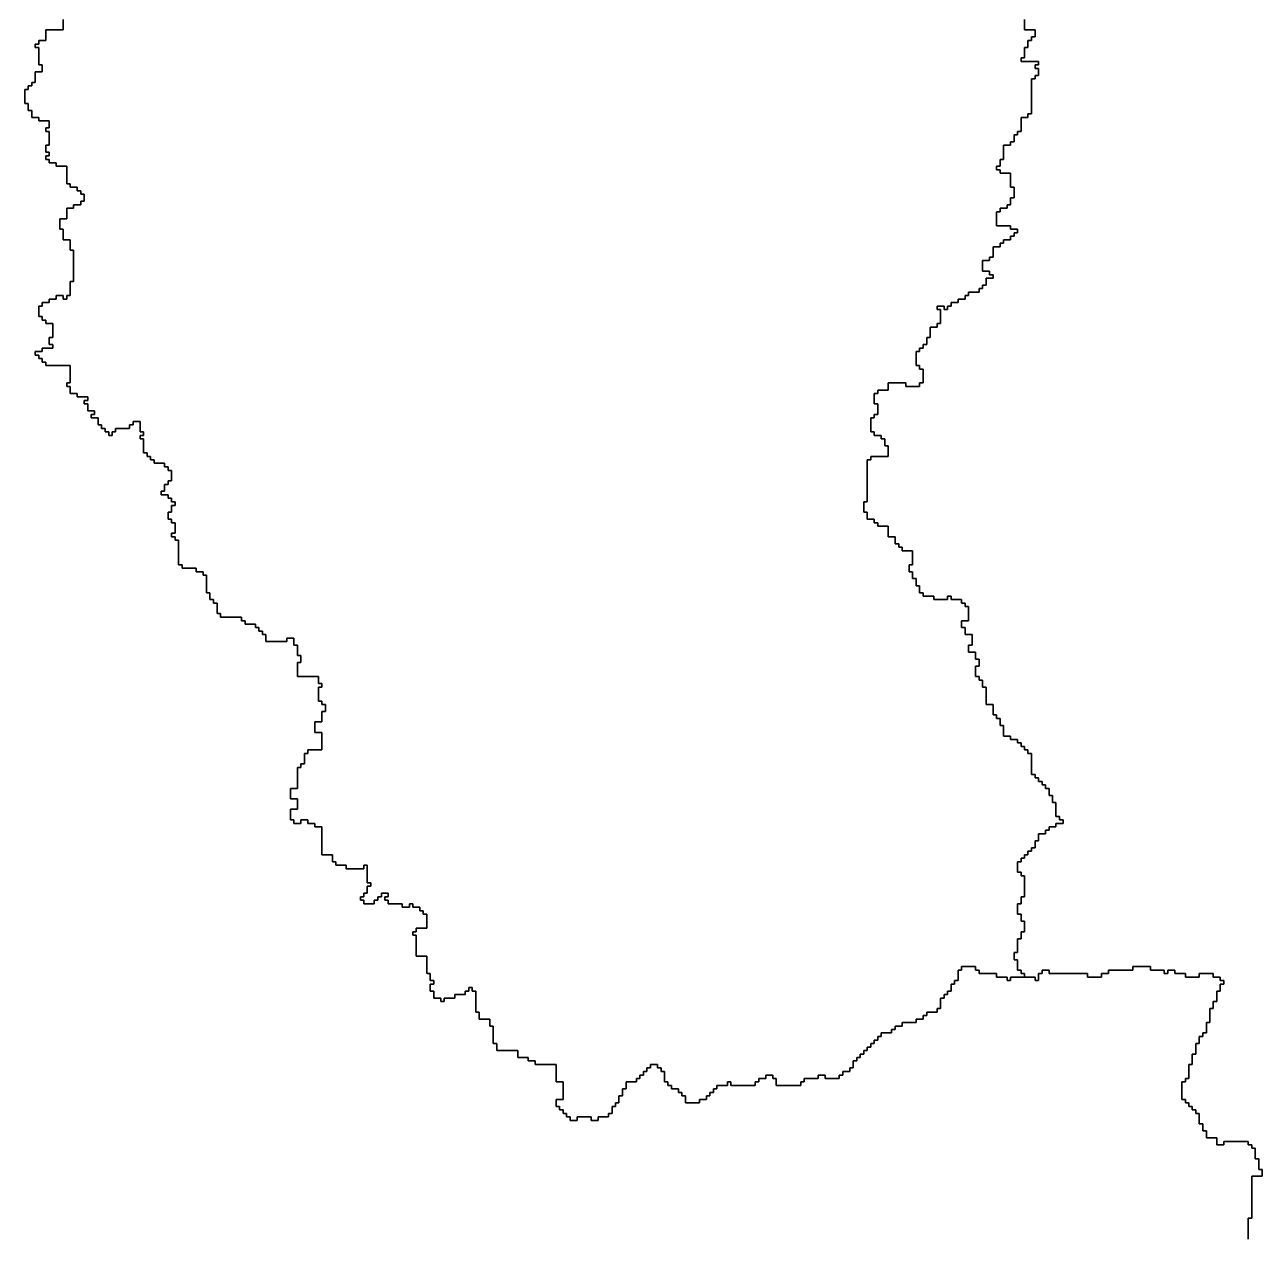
# Model space of a CAD drawing. Header units: inches. Extents: x -98695 to 376223, y 1122520 to 1501782.
# Drawn here: x 178988 to 189908, y 1176325 to 1187036 of the extents above; entities that cross this region are included whole.
import ezdxf

# ---------------------------------------------------------------- set-up
doc = ezdxf.new("R2010")
doc.units = ezdxf.units.IN
doc.header["$MEASUREMENT"] = 0
doc.layers.add('subs1', color=7, linetype='Continuous', true_color=0xc8dcf7)

msp = doc.modelspace()

# ---------------------------------------------------------------- linework, layer by layer
at = {"layer": 'subs1'}
for points in [[(187811, 1187082, 0), (187811, 1186990, 0), (187903, 1186990, 0), (187903, 1186928, 0), (187872, 1186928, 0), (187872, 1186897, 0), (187841, 1186897, 0), (187841, 1186835, 0), (187811, 1186835, 0), (187811, 1186743, 0), (187780, 1186743, 0), (187780, 1186712, 0), (187934, 1186712, 0), (187934, 1186681, 0), (187903, 1186681, 0), (187903, 1186650, 0), (187934, 1186650, 0), (187934, 1186589, 0), (187903, 1186589, 0), (187903, 1186558, 0), (187872, 1186558, 0), (187872, 1186249, 0), (187841, 1186249, 0), (187841, 1186218, 0), (187780, 1186218, 0), (187780, 1186095, 0), (187749, 1186095, 0), (187749, 1186064, 0), (187718, 1186064, 0), (187718, 1186002, 0), (187687, 1186002, 0), (187687, 1185972, 0), (187626, 1185972, 0), (187626, 1185848, 0), (187595, 1185848, 0), (187595, 1185787, 0), (187564, 1185787, 0), (187564, 1185756, 0), (187595, 1185756, 0), (187595, 1185725, 0), (187687, 1185725, 0), (187687, 1185601, 0), (187718, 1185601, 0), (187718, 1185509, 0), (187687, 1185509, 0), (187687, 1185447, 0), (187656, 1185447, 0), (187656, 1185416, 0), (187595, 1185416, 0), (187595, 1185386, 0), (187564, 1185386, 0), (187564, 1185262, 0), (187687, 1185262, 0), (187687, 1185231, 0), (187749, 1185231, 0), (187749, 1185200, 0), (187718, 1185200, 0), (187718, 1185170, 0), (187687, 1185170, 0), (187687, 1185139, 0), (187626, 1185139, 0), (187626, 1185108, 0), (187595, 1185108, 0), (187595, 1185077, 0), (187533, 1185077, 0), (187533, 1184985, 0), (187502, 1184985, 0), (187502, 1184954, 0), (187440, 1184954, 0), (187440, 1184861, 0), (187502, 1184861, 0), (187502, 1184830, 0), (187533, 1184830, 0), (187533, 1184799, 0), (187471, 1184799, 0), (187471, 1184738, 0), (187440, 1184738, 0), (187440, 1184707, 0), (187410, 1184707, 0), (187410, 1184676, 0), (187317, 1184676, 0), (187317, 1184645, 0), (187286, 1184645, 0), (187286, 1184614, 0), (187225, 1184614, 0), (187225, 1184583, 0), (187163, 1184583, 0), (187163, 1184553, 0), (187132, 1184553, 0), (187132, 1184522, 0), (187101, 1184522, 0), (187101, 1184553, 0), (187039, 1184553, 0), (187039, 1184522, 0), (187070, 1184522, 0), (187070, 1184398, 0), (187039, 1184398, 0), (187039, 1184368, 0), (186978, 1184368, 0), (186978, 1184275, 0), (186947, 1184275, 0), (186947, 1184213, 0), (186916, 1184213, 0), (186916, 1184182, 0), (186885, 1184182, 0), (186885, 1184152, 0), (186854, 1184152, 0), (186854, 1184028, 0), (186885, 1184028, 0), (186885, 1183997, 0), (186916, 1183997, 0), (186916, 1183874, 0), (186885, 1183874, 0), (186885, 1183843, 0), (186762, 1183843, 0), (186762, 1183874, 0), (186608, 1183874, 0), (186608, 1183812, 0), (186515, 1183812, 0), (186515, 1183781, 0), (186484, 1183781, 0), (186484, 1183689, 0), (186515, 1183689, 0), (186515, 1183596, 0), (186484, 1183596, 0), (186484, 1183566, 0), (186453, 1183566, 0), (186453, 1183442, 0), (186484, 1183442, 0), (186484, 1183411, 0), (186546, 1183411, 0), (186546, 1183380, 0), (186577, 1183380, 0), (186577, 1183319, 0), (186608, 1183319, 0), (186608, 1183226, 0), (186453, 1183226, 0), (186453, 1183195, 0), (186422, 1183195, 0), (186422, 1182825, 0), (186392, 1182825, 0), (186392, 1182733, 0), (186422, 1182733, 0), (186422, 1182671, 0), (186484, 1182671, 0), (186484, 1182640, 0), (186515, 1182640, 0), (186515, 1182609, 0), (186608, 1182609, 0), (186608, 1182517, 0), (186669, 1182517, 0), (186669, 1182455, 0), (186700, 1182455, 0), (186700, 1182424, 0), (186731, 1182424, 0), (186731, 1182393, 0), (186823, 1182393, 0), (186823, 1182270, 0), (186793, 1182270, 0), (186793, 1182208, 0), (186823, 1182208, 0), (186823, 1182147, 0), (186854, 1182147, 0), (186854, 1182085, 0), (186885, 1182085, 0), (186885, 1182023, 0), (186916, 1182023, 0), (186916, 1181992, 0), (187009, 1181992, 0), (187009, 1181962, 0), (187132, 1181962, 0), (187132, 1181992, 0), (187163, 1181992, 0), (187163, 1181962, 0), (187255, 1181962, 0), (187255, 1181931, 0), (187286, 1181931, 0), (187286, 1181900, 0), (187317, 1181900, 0), (187317, 1181776, 0), (187255, 1181776, 0), (187255, 1181715, 0), (187286, 1181715, 0), (187286, 1181653, 0), (187348, 1181653, 0), (187348, 1181561, 0), (187317, 1181561, 0), (187317, 1181499, 0), (187379, 1181499, 0), (187379, 1181437, 0), (187410, 1181437, 0), (187410, 1181375, 0), (187379, 1181375, 0), (187379, 1181283, 0), (187410, 1181283, 0), (187410, 1181252, 0), (187440, 1181252, 0), (187440, 1181190, 0), (187471, 1181190, 0), (187471, 1181036, 0), (187533, 1181036, 0), (187533, 1180944, 0), (187564, 1180944, 0), (187564, 1180913, 0), (187595, 1180913, 0), (187595, 1180851, 0), (187626, 1180851, 0), (187626, 1180758, 0), (187687, 1180758, 0), (187687, 1180728, 0), (187749, 1180728, 0), (187749, 1180697, 0), (187780, 1180697, 0), (187780, 1180666, 0), (187811, 1180666, 0), (187811, 1180635, 0), (187841, 1180635, 0), (187841, 1180604, 0), (187872, 1180604, 0), (187872, 1180419, 0), (187903, 1180419, 0), (187903, 1180388, 0), (187934, 1180388, 0), (187934, 1180357, 0), (187965, 1180357, 0), (187965, 1180327, 0), (187996, 1180327, 0), (187996, 1180296, 0), (188027, 1180296, 0), (188027, 1180234, 0), (188057, 1180234, 0), (188057, 1180172, 0), (188088, 1180172, 0), (188088, 1180049, 0), (188119, 1180049, 0), (188119, 1180018, 0), (188150, 1180018, 0), (188150, 1179987, 0), (188088, 1179987, 0), (188088, 1179956, 0), (188027, 1179956, 0), (188027, 1179926, 0), (187996, 1179926, 0), (187996, 1179895, 0), (187934, 1179895, 0), (187934, 1179833, 0), (187903, 1179833, 0), (187903, 1179771, 0), (187872, 1179771, 0), (187872, 1179741, 0), (187841, 1179741, 0), (187841, 1179710, 0), (187811, 1179710, 0), (187811, 1179679, 0), (187780, 1179679, 0), (187780, 1179648, 0), (187749, 1179648, 0), (187749, 1179555, 0), (187780, 1179555, 0), (187780, 1179525, 0), (187811, 1179525, 0), (187811, 1179340, 0), (187780, 1179340, 0), (187780, 1179278, 0), (187749, 1179278, 0), (187749, 1179185, 0), (187780, 1179185, 0), (187780, 1179124, 0), (187811, 1179124, 0), (187811, 1179031, 0), (187780, 1179031, 0), (187780, 1178969, 0), (187749, 1178969, 0), (187749, 1178846, 0), (187718, 1178846, 0), (187718, 1178784, 0), (187749, 1178784, 0), (187749, 1178692, 0), (187780, 1178692, 0), (187780, 1178661, 0), (187811, 1178661, 0), (187811, 1178630, 0), (187687, 1178630, 0), (187687, 1178599, 0), (187656, 1178599, 0), (187656, 1178630, 0), (187564, 1178630, 0), (187564, 1178661, 0), (187410, 1178661, 0), (187410, 1178692, 0), (187379, 1178692, 0), (187379, 1178723, 0), (187255, 1178723, 0), (187255, 1178692, 0), (187225, 1178692, 0), (187225, 1178599, 0), (187194, 1178599, 0), (187194, 1178568, 0), (187163, 1178568, 0), (187163, 1178507, 0), (187132, 1178507, 0), (187132, 1178476, 0), (187101, 1178476, 0), (187101, 1178445, 0), (187070, 1178445, 0), (187070, 1178352, 0), (187039, 1178352, 0), (187039, 1178322, 0), (186947, 1178322, 0), (186947, 1178291, 0), (186916, 1178291, 0), (186916, 1178260, 0), (186854, 1178260, 0), (186854, 1178229, 0), (186731, 1178229, 0), (186731, 1178198, 0), (186669, 1178198, 0), (186669, 1178167, 0), (186638, 1178167, 0), (186638, 1178137, 0), (186546, 1178137, 0), (186546, 1178106, 0), (186515, 1178106, 0), (186515, 1178075, 0), (186484, 1178075, 0), (186484, 1178044, 0), (186453, 1178044, 0), (186453, 1178013, 0), (186422, 1178013, 0), (186422, 1177982, 0), (186392, 1177982, 0), (186392, 1177951, 0), (186361, 1177951, 0), (186361, 1177921, 0), (186330, 1177921, 0), (186330, 1177890, 0), (186299, 1177890, 0), (186299, 1177828, 0), (186268, 1177828, 0), (186268, 1177797, 0), (186207, 1177797, 0), (186207, 1177766, 0), (186176, 1177766, 0), (186176, 1177735, 0), (186052, 1177735, 0), (186052, 1177766, 0), (185991, 1177766, 0), (185991, 1177735, 0), (185867, 1177735, 0), (185867, 1177705, 0), (185836, 1177705, 0), (185836, 1177674, 0), (185620, 1177674, 0), (185620, 1177735, 0), (185590, 1177735, 0), (185590, 1177766, 0), (185528, 1177766, 0), (185528, 1177735, 0), (185466, 1177735, 0), (185466, 1177705, 0), (185435, 1177705, 0), (185435, 1177674, 0), (185219, 1177674, 0), (185219, 1177705, 0), (185189, 1177705, 0), (185189, 1177674, 0), (185096, 1177674, 0), (185096, 1177643, 0), (185065, 1177643, 0), (185065, 1177612, 0), (185034, 1177612, 0), (185034, 1177581, 0), (185004, 1177581, 0), (185004, 1177550, 0), (184942, 1177550, 0), (184942, 1177520, 0), (184818, 1177520, 0), (184818, 1177581, 0), (184788, 1177581, 0), (184788, 1177612, 0), (184757, 1177612, 0), (184757, 1177643, 0), (184695, 1177643, 0), (184695, 1177674, 0), (184664, 1177674, 0), (184664, 1177705, 0), (184633, 1177705, 0), (184633, 1177797, 0), (184603, 1177797, 0), (184603, 1177828, 0), (184572, 1177828, 0), (184572, 1177859, 0), (184510, 1177859, 0), (184510, 1177828, 0), (184479, 1177828, 0), (184479, 1177797, 0), (184448, 1177797, 0), (184448, 1177766, 0), (184417, 1177766, 0), (184417, 1177735, 0), (184387, 1177735, 0), (184387, 1177705, 0), (184294, 1177705, 0), (184294, 1177643, 0), (184263, 1177643, 0), (184263, 1177581, 0), (184232, 1177581, 0), (184232, 1177520, 0), (184202, 1177520, 0), (184202, 1177489, 0), (184171, 1177489, 0), (184171, 1177427, 0), (184140, 1177427, 0), (184140, 1177396, 0), (184047, 1177396, 0), (184047, 1177365, 0), (183986, 1177365, 0), (183986, 1177396, 0), (183862, 1177396, 0), (183862, 1177365, 0), (183801, 1177365, 0), (183801, 1177396, 0), (183770, 1177396, 0), (183770, 1177427, 0), (183739, 1177427, 0), (183739, 1177458, 0), (183708, 1177458, 0), (183708, 1177489, 0), (183677, 1177489, 0), (183677, 1177550, 0), (183739, 1177550, 0), (183739, 1177705, 0), (183677, 1177705, 0), (183677, 1177859, 0), (183492, 1177859, 0), (183492, 1177890, 0), (183430, 1177890, 0), (183430, 1177921, 0), (183338, 1177921, 0), (183338, 1177982, 0), (183153, 1177982, 0), (183153, 1178044, 0), (183122, 1178044, 0), (183122, 1178198, 0), (183091, 1178198, 0), (183091, 1178260, 0), (182998, 1178260, 0), (182998, 1178322, 0), (182968, 1178322, 0), (182968, 1178507, 0), (182937, 1178507, 0), (182937, 1178538, 0), (182906, 1178538, 0), (182906, 1178507, 0), (182875, 1178507, 0), (182875, 1178476, 0), (182783, 1178476, 0), (182783, 1178445, 0), (182690, 1178445, 0), (182690, 1178414, 0), (182659, 1178414, 0), (182659, 1178445, 0), (182597, 1178445, 0), (182597, 1178507, 0), (182567, 1178507, 0), (182567, 1178568, 0), (182597, 1178568, 0), (182597, 1178599, 0), (182567, 1178599, 0), (182567, 1178661, 0), (182536, 1178661, 0), (182536, 1178815, 0), (182443, 1178815, 0), (182443, 1179000, 0), (182412, 1179000, 0), (182412, 1179031, 0), (182443, 1179031, 0), (182443, 1179062, 0), (182536, 1179062, 0), (182536, 1179185, 0), (182505, 1179185, 0), (182505, 1179216, 0), (182474, 1179216, 0), (182474, 1179247, 0), (182412, 1179247, 0), (182412, 1179278, 0), (182382, 1179278, 0), (182382, 1179247, 0), (182320, 1179247, 0), (182320, 1179278, 0), (182196, 1179278, 0), (182196, 1179309, 0), (182166, 1179309, 0), (182166, 1179340, 0), (182196, 1179340, 0), (182196, 1179370, 0), (182135, 1179370, 0), (182135, 1179340, 0), (182104, 1179340, 0), (182104, 1179309, 0), (182073, 1179309, 0), (182073, 1179278, 0), (181981, 1179278, 0), (181981, 1179309, 0), (181950, 1179309, 0), (181950, 1179340, 0), (181981, 1179340, 0), (181981, 1179370, 0), (182011, 1179370, 0), (182011, 1179432, 0), (182042, 1179432, 0), (182042, 1179463, 0), (182011, 1179463, 0), (182011, 1179617, 0), (181981, 1179617, 0), (181981, 1179586, 0), (181826, 1179586, 0), (181826, 1179617, 0), (181734, 1179617, 0), (181734, 1179648, 0), (181703, 1179648, 0), (181703, 1179710, 0), (181610, 1179710, 0), (181610, 1179956, 0), (181549, 1179956, 0), (181549, 1179987, 0), (181487, 1179987, 0), (181487, 1180018, 0), (181425, 1180018, 0), (181425, 1179987, 0), (181364, 1179987, 0), (181364, 1180018, 0), (181333, 1180018, 0), (181333, 1180111, 0), (181394, 1180111, 0), (181394, 1180203, 0), (181333, 1180203, 0), (181333, 1180296, 0), (181394, 1180296, 0), (181394, 1180481, 0), (181425, 1180481, 0), (181425, 1180512, 0), (181456, 1180512, 0), (181456, 1180604, 0), (181487, 1180604, 0), (181487, 1180635, 0), (181610, 1180635, 0), (181610, 1180789, 0), (181549, 1180789, 0), (181549, 1180882, 0), (181610, 1180882, 0), (181610, 1180974, 0), (181641, 1180974, 0), (181641, 1181036, 0), (181610, 1181036, 0), (181610, 1181067, 0), (181580, 1181067, 0), (181580, 1181190, 0), (181610, 1181190, 0), (181610, 1181221, 0), (181580, 1181221, 0), (181580, 1181283, 0), (181394, 1181283, 0), (181394, 1181406, 0), (181425, 1181406, 0), (181425, 1181468, 0), (181394, 1181468, 0), (181394, 1181561, 0), (181364, 1181561, 0), (181364, 1181622, 0), (181302, 1181622, 0), (181302, 1181591, 0), (181117, 1181591, 0), (181117, 1181653, 0), (181086, 1181653, 0), (181086, 1181684, 0), (181055, 1181684, 0), (181055, 1181715, 0), (181024, 1181715, 0), (181024, 1181746, 0), (180932, 1181746, 0), (180932, 1181776, 0), (180901, 1181776, 0), (180901, 1181807, 0), (180716, 1181807, 0), (180716, 1181838, 0), (180685, 1181838, 0), (180685, 1181931, 0), (180654, 1181931, 0), (180654, 1181962, 0), (180623, 1181962, 0), (180623, 1182023, 0), (180592, 1182023, 0), (180592, 1182177, 0), (180562, 1182177, 0), (180562, 1182208, 0), (180500, 1182208, 0), (180500, 1182239, 0), (180377, 1182239, 0), (180377, 1182270, 0), (180346, 1182270, 0), (180346, 1182486, 0), (180315, 1182486, 0), (180315, 1182517, 0), (180284, 1182517, 0), (180284, 1182548, 0), (180315, 1182548, 0), (180315, 1182640, 0), (180284, 1182640, 0), (180284, 1182671, 0), (180253, 1182671, 0), (180253, 1182733, 0), (180284, 1182733, 0), (180284, 1182794, 0), (180315, 1182794, 0), (180315, 1182825, 0), (180284, 1182825, 0), (180284, 1182856, 0), (180253, 1182856, 0), (180253, 1182887, 0), (180191, 1182887, 0), (180191, 1182918, 0), (180222, 1182918, 0), (180222, 1182979, 0), (180253, 1182979, 0), (180253, 1183010, 0), (180284, 1183010, 0), (180284, 1183103, 0), (180253, 1183103, 0), (180253, 1183134, 0), (180222, 1183134, 0), (180222, 1183165, 0), (180130, 1183165, 0), (180130, 1183195, 0), (180099, 1183195, 0), (180099, 1183226, 0), (180068, 1183226, 0), (180068, 1183257, 0), (180037, 1183257, 0), (180037, 1183380, 0), (180006, 1183380, 0), (180006, 1183411, 0), (180037, 1183411, 0), (180037, 1183442, 0), (180006, 1183442, 0), (180006, 1183535, 0), (179945, 1183535, 0), (179945, 1183504, 0), (179914, 1183504, 0), (179914, 1183473, 0), (179790, 1183473, 0), (179790, 1183442, 0), (179760, 1183442, 0), (179760, 1183411, 0), (179729, 1183411, 0), (179729, 1183442, 0), (179698, 1183442, 0), (179698, 1183473, 0), (179667, 1183473, 0), (179667, 1183504, 0), (179636, 1183504, 0), (179636, 1183566, 0), (179574, 1183566, 0), (179574, 1183596, 0), (179605, 1183596, 0), (179605, 1183627, 0), (179544, 1183627, 0), (179544, 1183689, 0), (179513, 1183689, 0), (179513, 1183720, 0), (179544, 1183720, 0), (179544, 1183751, 0), (179451, 1183751, 0), (179451, 1183781, 0), (179389, 1183781, 0), (179389, 1183843, 0), (179359, 1183843, 0), (179359, 1183874, 0), (179389, 1183874, 0), (179389, 1184028, 0), (179173, 1184028, 0), (179173, 1184059, 0), (179143, 1184059, 0), (179143, 1184090, 0), (179112, 1184090, 0), (179112, 1184121, 0), (179081, 1184121, 0), (179081, 1184152, 0), (179143, 1184152, 0), (179143, 1184182, 0), (179235, 1184182, 0), (179235, 1184213, 0), (179204, 1184213, 0), (179204, 1184275, 0), (179235, 1184275, 0), (179235, 1184398, 0), (179173, 1184398, 0), (179173, 1184429, 0), (179143, 1184429, 0), (179143, 1184460, 0), (179112, 1184460, 0), (179112, 1184553, 0), (179143, 1184553, 0), (179143, 1184583, 0), (179204, 1184583, 0), (179204, 1184614, 0), (179266, 1184614, 0), (179266, 1184645, 0), (179328, 1184645, 0), (179328, 1184614, 0), (179359, 1184614, 0), (179359, 1184645, 0), (179389, 1184645, 0), (179389, 1184769, 0), (179420, 1184769, 0), (179420, 1185046, 0), (179389, 1185046, 0), (179389, 1185139, 0), (179328, 1185139, 0), (179328, 1185231, 0), (179297, 1185231, 0), (179297, 1185324, 0), (179359, 1185324, 0), (179359, 1185416, 0), (179420, 1185416, 0), (179420, 1185447, 0), (179482, 1185447, 0), (179482, 1185478, 0), (179513, 1185478, 0), (179513, 1185540, 0), (179482, 1185540, 0), (179482, 1185571, 0), (179451, 1185571, 0), (179451, 1185601, 0), (179389, 1185601, 0), (179389, 1185632, 0), (179359, 1185632, 0), (179359, 1185787, 0), (179266, 1185787, 0), (179266, 1185817, 0), (179204, 1185817, 0), (179204, 1185848, 0), (179173, 1185848, 0), (179173, 1185879, 0), (179204, 1185879, 0), (179204, 1185910, 0), (179173, 1185910, 0), (179173, 1185972, 0), (179204, 1185972, 0), (179204, 1186095, 0), (179173, 1186095, 0), (179173, 1186126, 0), (179204, 1186126, 0), (179204, 1186188, 0), (179112, 1186188, 0), (179112, 1186218, 0), (179050, 1186218, 0), (179050, 1186280, 0), (179019, 1186280, 0), (179019, 1186342, 0), (178988, 1186342, 0), (178988, 1186465, 0), (179019, 1186465, 0), (179019, 1186496, 0), (179050, 1186496, 0), (179050, 1186527, 0), (179081, 1186527, 0), (179081, 1186619, 0), (179143, 1186619, 0), (179143, 1186681, 0), (179112, 1186681, 0), (179112, 1186835, 0), (179081, 1186835, 0), (179081, 1186866, 0), (179112, 1186866, 0), (179112, 1186897, 0), (179173, 1186897, 0), (179173, 1186990, 0), (179328, 1186990, 0), (179328, 1187082, 0)], [(179328, 1187082, 0), (179328, 1186990, 0), (179173, 1186990, 0), (179173, 1186897, 0), (179112, 1186897, 0), (179112, 1186866, 0), (179081, 1186866, 0), (179081, 1186835, 0), (179112, 1186835, 0), (179112, 1186681, 0), (179143, 1186681, 0), (179143, 1186619, 0), (179081, 1186619, 0), (179081, 1186527, 0), (179050, 1186527, 0), (179050, 1186496, 0), (179019, 1186496, 0), (179019, 1186465, 0), (178988, 1186465, 0), (178988, 1186342, 0), (179019, 1186342, 0), (179019, 1186280, 0), (179050, 1186280, 0), (179050, 1186218, 0), (179112, 1186218, 0), (179112, 1186188, 0), (179204, 1186188, 0), (179204, 1186126, 0), (179173, 1186126, 0), (179173, 1186095, 0), (179204, 1186095, 0), (179204, 1185972, 0), (179173, 1185972, 0), (179173, 1185910, 0), (179204, 1185910, 0), (179204, 1185879, 0), (179173, 1185879, 0), (179173, 1185848, 0), (179204, 1185848, 0), (179204, 1185817, 0), (179266, 1185817, 0), (179266, 1185787, 0), (179359, 1185787, 0), (179359, 1185632, 0), (179389, 1185632, 0), (179389, 1185601, 0), (179451, 1185601, 0), (179451, 1185571, 0), (179482, 1185571, 0), (179482, 1185540, 0), (179513, 1185540, 0), (179513, 1185478, 0), (179482, 1185478, 0), (179482, 1185447, 0), (179420, 1185447, 0), (179420, 1185416, 0), (179359, 1185416, 0), (179359, 1185324, 0), (179297, 1185324, 0), (179297, 1185231, 0), (179328, 1185231, 0), (179328, 1185139, 0), (179389, 1185139, 0), (179389, 1185046, 0), (179420, 1185046, 0), (179420, 1184769, 0), (179389, 1184769, 0), (179389, 1184645, 0), (179359, 1184645, 0), (179359, 1184614, 0), (179328, 1184614, 0), (179328, 1184645, 0), (179266, 1184645, 0), (179266, 1184614, 0), (179204, 1184614, 0), (179204, 1184583, 0), (179143, 1184583, 0), (179143, 1184553, 0), (179112, 1184553, 0), (179112, 1184460, 0), (179143, 1184460, 0), (179143, 1184429, 0), (179173, 1184429, 0), (179173, 1184398, 0), (179235, 1184398, 0), (179235, 1184275, 0), (179204, 1184275, 0), (179204, 1184213, 0), (179235, 1184213, 0), (179235, 1184182, 0), (179143, 1184182, 0), (179143, 1184152, 0), (179081, 1184152, 0), (179081, 1184121, 0), (179112, 1184121, 0), (179112, 1184090, 0), (179143, 1184090, 0), (179143, 1184059, 0), (179173, 1184059, 0), (179173, 1184028, 0), (179389, 1184028, 0), (179389, 1183874, 0), (179359, 1183874, 0), (179359, 1183843, 0), (179389, 1183843, 0), (179389, 1183781, 0), (179451, 1183781, 0), (179451, 1183751, 0), (179544, 1183751, 0), (179544, 1183720, 0), (179513, 1183720, 0), (179513, 1183689, 0), (179544, 1183689, 0), (179544, 1183627, 0), (179605, 1183627, 0), (179605, 1183596, 0), (179574, 1183596, 0), (179574, 1183566, 0), (179636, 1183566, 0), (179636, 1183504, 0), (179667, 1183504, 0), (179667, 1183473, 0), (179698, 1183473, 0), (179698, 1183442, 0), (179729, 1183442, 0), (179729, 1183411, 0), (179760, 1183411, 0), (179760, 1183442, 0), (179790, 1183442, 0), (179790, 1183473, 0), (179914, 1183473, 0), (179914, 1183504, 0), (179945, 1183504, 0), (179945, 1183535, 0), (180006, 1183535, 0), (180006, 1183442, 0), (180037, 1183442, 0), (180037, 1183411, 0), (180006, 1183411, 0), (180006, 1183380, 0), (180037, 1183380, 0), (180037, 1183257, 0), (180068, 1183257, 0), (180068, 1183226, 0), (180099, 1183226, 0), (180099, 1183195, 0), (180130, 1183195, 0), (180130, 1183165, 0), (180222, 1183165, 0), (180222, 1183134, 0), (180253, 1183134, 0), (180253, 1183103, 0), (180284, 1183103, 0), (180284, 1183010, 0), (180253, 1183010, 0), (180253, 1182979, 0), (180222, 1182979, 0), (180222, 1182918, 0), (180191, 1182918, 0), (180191, 1182887, 0), (180253, 1182887, 0), (180253, 1182856, 0), (180284, 1182856, 0), (180284, 1182825, 0), (180315, 1182825, 0), (180315, 1182794, 0), (180284, 1182794, 0), (180284, 1182733, 0), (180253, 1182733, 0), (180253, 1182671, 0), (180284, 1182671, 0), (180284, 1182640, 0), (180315, 1182640, 0), (180315, 1182548, 0), (180284, 1182548, 0), (180284, 1182517, 0), (180315, 1182517, 0), (180315, 1182486, 0), (180346, 1182486, 0), (180346, 1182270, 0), (180377, 1182270, 0), (180377, 1182239, 0), (180500, 1182239, 0), (180500, 1182208, 0), (180562, 1182208, 0), (180562, 1182177, 0), (180592, 1182177, 0), (180592, 1182023, 0), (180623, 1182023, 0), (180623, 1181962, 0), (180654, 1181962, 0), (180654, 1181931, 0), (180685, 1181931, 0), (180685, 1181838, 0), (180716, 1181838, 0), (180716, 1181807, 0), (180901, 1181807, 0), (180901, 1181776, 0), (180932, 1181776, 0), (180932, 1181746, 0), (181024, 1181746, 0), (181024, 1181715, 0), (181055, 1181715, 0), (181055, 1181684, 0), (181086, 1181684, 0), (181086, 1181653, 0), (181117, 1181653, 0), (181117, 1181591, 0), (181302, 1181591, 0), (181302, 1181622, 0), (181364, 1181622, 0), (181364, 1181561, 0), (181394, 1181561, 0), (181394, 1181468, 0), (181425, 1181468, 0), (181425, 1181406, 0), (181394, 1181406, 0), (181394, 1181283, 0), (181580, 1181283, 0), (181580, 1181221, 0), (181610, 1181221, 0), (181610, 1181190, 0), (181580, 1181190, 0), (181580, 1181067, 0), (181610, 1181067, 0), (181610, 1181036, 0), (181641, 1181036, 0), (181641, 1180974, 0), (181610, 1180974, 0), (181610, 1180882, 0), (181549, 1180882, 0), (181549, 1180789, 0), (181610, 1180789, 0), (181610, 1180635, 0), (181487, 1180635, 0), (181487, 1180604, 0), (181456, 1180604, 0), (181456, 1180512, 0), (181425, 1180512, 0), (181425, 1180481, 0), (181394, 1180481, 0), (181394, 1180296, 0), (181333, 1180296, 0), (181333, 1180203, 0), (181394, 1180203, 0), (181394, 1180111, 0), (181333, 1180111, 0), (181333, 1180018, 0), (181364, 1180018, 0), (181364, 1179987, 0), (181425, 1179987, 0), (181425, 1180018, 0), (181487, 1180018, 0), (181487, 1179987, 0), (181549, 1179987, 0), (181549, 1179956, 0), (181610, 1179956, 0), (181610, 1179710, 0), (181703, 1179710, 0), (181703, 1179648, 0), (181734, 1179648, 0), (181734, 1179617, 0), (181826, 1179617, 0), (181826, 1179586, 0), (181981, 1179586, 0), (181981, 1179617, 0), (182011, 1179617, 0), (182011, 1179463, 0), (182042, 1179463, 0), (182042, 1179432, 0), (182011, 1179432, 0), (182011, 1179370, 0), (181981, 1179370, 0), (181981, 1179340, 0), (181950, 1179340, 0), (181950, 1179309, 0), (181981, 1179309, 0), (181981, 1179278, 0), (182073, 1179278, 0), (182073, 1179309, 0), (182104, 1179309, 0), (182104, 1179340, 0), (182135, 1179340, 0), (182135, 1179370, 0), (182196, 1179370, 0), (182196, 1179340, 0), (182166, 1179340, 0), (182166, 1179309, 0), (182196, 1179309, 0), (182196, 1179278, 0), (182320, 1179278, 0), (182320, 1179247, 0), (182382, 1179247, 0), (182382, 1179278, 0), (182412, 1179278, 0), (182412, 1179247, 0), (182474, 1179247, 0), (182474, 1179216, 0), (182505, 1179216, 0), (182505, 1179185, 0), (182536, 1179185, 0), (182536, 1179062, 0), (182443, 1179062, 0), (182443, 1179031, 0), (182412, 1179031, 0), (182412, 1179000, 0), (182443, 1179000, 0), (182443, 1178815, 0), (182536, 1178815, 0), (182536, 1178661, 0), (182567, 1178661, 0), (182567, 1178599, 0), (182597, 1178599, 0), (182597, 1178568, 0), (182567, 1178568, 0), (182567, 1178507, 0), (182597, 1178507, 0), (182597, 1178445, 0), (182659, 1178445, 0), (182659, 1178414, 0), (182690, 1178414, 0), (182690, 1178445, 0), (182783, 1178445, 0), (182783, 1178476, 0), (182875, 1178476, 0), (182875, 1178507, 0), (182906, 1178507, 0), (182906, 1178538, 0), (182937, 1178538, 0), (182937, 1178507, 0), (182968, 1178507, 0), (182968, 1178322, 0), (182998, 1178322, 0), (182998, 1178260, 0), (183091, 1178260, 0), (183091, 1178198, 0), (183122, 1178198, 0), (183122, 1178044, 0), (183153, 1178044, 0), (183153, 1177982, 0), (183338, 1177982, 0), (183338, 1177921, 0), (183430, 1177921, 0), (183430, 1177890, 0), (183492, 1177890, 0), (183492, 1177859, 0), (183677, 1177859, 0), (183677, 1177705, 0), (183739, 1177705, 0), (183739, 1177550, 0), (183677, 1177550, 0), (183677, 1177489, 0), (183708, 1177489, 0), (183708, 1177458, 0), (183739, 1177458, 0), (183739, 1177427, 0), (183770, 1177427, 0), (183770, 1177396, 0), (183801, 1177396, 0), (183801, 1177365, 0), (183862, 1177365, 0), (183862, 1177396, 0), (183986, 1177396, 0), (183986, 1177365, 0), (184047, 1177365, 0), (184047, 1177396, 0), (184140, 1177396, 0), (184140, 1177427, 0), (184171, 1177427, 0), (184171, 1177489, 0), (184202, 1177489, 0), (184202, 1177520, 0), (184232, 1177520, 0), (184232, 1177581, 0), (184263, 1177581, 0), (184263, 1177643, 0), (184294, 1177643, 0), (184294, 1177705, 0), (184387, 1177705, 0), (184387, 1177735, 0), (184417, 1177735, 0), (184417, 1177766, 0), (184448, 1177766, 0), (184448, 1177797, 0), (184479, 1177797, 0), (184479, 1177828, 0), (184510, 1177828, 0), (184510, 1177859, 0), (184572, 1177859, 0), (184572, 1177828, 0), (184603, 1177828, 0), (184603, 1177797, 0), (184633, 1177797, 0), (184633, 1177705, 0), (184664, 1177705, 0), (184664, 1177674, 0), (184695, 1177674, 0), (184695, 1177643, 0), (184757, 1177643, 0), (184757, 1177612, 0), (184788, 1177612, 0), (184788, 1177581, 0), (184818, 1177581, 0), (184818, 1177520, 0), (184942, 1177520, 0), (184942, 1177550, 0), (185004, 1177550, 0), (185004, 1177581, 0), (185034, 1177581, 0), (185034, 1177612, 0), (185065, 1177612, 0), (185065, 1177643, 0), (185096, 1177643, 0), (185096, 1177674, 0), (185189, 1177674, 0), (185189, 1177705, 0), (185219, 1177705, 0), (185219, 1177674, 0), (185435, 1177674, 0), (185435, 1177705, 0), (185466, 1177705, 0), (185466, 1177735, 0), (185528, 1177735, 0), (185528, 1177766, 0), (185590, 1177766, 0), (185590, 1177735, 0), (185620, 1177735, 0), (185620, 1177674, 0), (185836, 1177674, 0), (185836, 1177705, 0), (185867, 1177705, 0), (185867, 1177735, 0), (185991, 1177735, 0), (185991, 1177766, 0), (186052, 1177766, 0), (186052, 1177735, 0), (186176, 1177735, 0), (186176, 1177766, 0), (186207, 1177766, 0), (186207, 1177797, 0), (186268, 1177797, 0), (186268, 1177828, 0), (186299, 1177828, 0), (186299, 1177890, 0), (186330, 1177890, 0), (186330, 1177921, 0), (186361, 1177921, 0), (186361, 1177951, 0), (186392, 1177951, 0), (186392, 1177982, 0), (186422, 1177982, 0), (186422, 1178013, 0), (186453, 1178013, 0), (186453, 1178044, 0), (186484, 1178044, 0), (186484, 1178075, 0), (186515, 1178075, 0), (186515, 1178106, 0), (186546, 1178106, 0), (186546, 1178137, 0), (186638, 1178137, 0), (186638, 1178167, 0), (186669, 1178167, 0), (186669, 1178198, 0), (186731, 1178198, 0), (186731, 1178229, 0), (186854, 1178229, 0), (186854, 1178260, 0), (186916, 1178260, 0), (186916, 1178291, 0), (186947, 1178291, 0), (186947, 1178322, 0), (187039, 1178322, 0), (187039, 1178352, 0), (187070, 1178352, 0), (187070, 1178445, 0), (187101, 1178445, 0), (187101, 1178476, 0), (187132, 1178476, 0), (187132, 1178507, 0), (187163, 1178507, 0), (187163, 1178568, 0), (187194, 1178568, 0), (187194, 1178599, 0), (187225, 1178599, 0), (187225, 1178692, 0), (187255, 1178692, 0), (187255, 1178723, 0), (187379, 1178723, 0), (187379, 1178692, 0), (187410, 1178692, 0), (187410, 1178661, 0), (187564, 1178661, 0), (187564, 1178630, 0), (187656, 1178630, 0), (187656, 1178599, 0), (187687, 1178599, 0), (187687, 1178630, 0), (187811, 1178630, 0), (187903, 1178630, 0), (187903, 1178599, 0), (187934, 1178599, 0), (187934, 1178661, 0), (187965, 1178661, 0), (187965, 1178692, 0), (188027, 1178692, 0), (188027, 1178661, 0), (188366, 1178661, 0), (188366, 1178630, 0), (188489, 1178630, 0), (188489, 1178661, 0), (188551, 1178661, 0), (188551, 1178692, 0), (188767, 1178692, 0), (188767, 1178723, 0), (188921, 1178723, 0), (188921, 1178692, 0), (189044, 1178692, 0), (189044, 1178661, 0), (189075, 1178661, 0), (189075, 1178692, 0), (189137, 1178692, 0), (189137, 1178661, 0), (189230, 1178661, 0), (189230, 1178630, 0), (189353, 1178630, 0), (189353, 1178661, 0), (189476, 1178661, 0), (189476, 1178630, 0), (189538, 1178630, 0), (189538, 1178599, 0), (189569, 1178599, 0), (189569, 1178568, 0), (189538, 1178568, 0), (189538, 1178507, 0), (189507, 1178507, 0), (189507, 1178414, 0), (189476, 1178414, 0), (189476, 1178352, 0), (189445, 1178352, 0), (189445, 1178229, 0), (189415, 1178229, 0), (189415, 1178137, 0), (189384, 1178137, 0), (189384, 1178106, 0), (189353, 1178106, 0), (189353, 1178044, 0), (189322, 1178044, 0), (189322, 1177951, 0), (189291, 1177951, 0), (189291, 1177859, 0), (189260, 1177859, 0), (189260, 1177735, 0), (189230, 1177735, 0), (189230, 1177705, 0), (189199, 1177705, 0), (189199, 1177550, 0), (189230, 1177550, 0), (189230, 1177520, 0), (189260, 1177520, 0), (189260, 1177489, 0), (189291, 1177489, 0), (189291, 1177458, 0), (189322, 1177458, 0), (189322, 1177427, 0), (189353, 1177427, 0), (189353, 1177334, 0), (189384, 1177334, 0), (189384, 1177273, 0), (189415, 1177273, 0), (189415, 1177211, 0), (189507, 1177211, 0), (189507, 1177149, 0), (189569, 1177149, 0), (189569, 1177180, 0), (189785, 1177180, 0), (189785, 1177149, 0), (189816, 1177149, 0), (189816, 1177119, 0), (189846, 1177119, 0), (189846, 1177026, 0), (189877, 1177026, 0), (189877, 1176933, 0), (189908, 1176933, 0), (189908, 1176872, 0), (189816, 1176872, 0), (189816, 1176502, 0), (189785, 1176502, 0), (189785, 1176317, 0)], [(189785, 1176317, 0), (189785, 1176502, 0), (189816, 1176502, 0), (189816, 1176872, 0), (189908, 1176872, 0), (189908, 1176933, 0), (189877, 1176933, 0), (189877, 1177026, 0), (189846, 1177026, 0), (189846, 1177119, 0), (189816, 1177119, 0), (189816, 1177149, 0), (189785, 1177149, 0), (189785, 1177180, 0), (189569, 1177180, 0), (189569, 1177149, 0), (189507, 1177149, 0), (189507, 1177211, 0), (189415, 1177211, 0), (189415, 1177273, 0), (189384, 1177273, 0), (189384, 1177334, 0), (189353, 1177334, 0), (189353, 1177427, 0), (189322, 1177427, 0), (189322, 1177458, 0), (189291, 1177458, 0), (189291, 1177489, 0), (189260, 1177489, 0), (189260, 1177520, 0), (189230, 1177520, 0), (189230, 1177550, 0), (189199, 1177550, 0), (189199, 1177705, 0), (189230, 1177705, 0), (189230, 1177735, 0), (189260, 1177735, 0), (189260, 1177859, 0), (189291, 1177859, 0), (189291, 1177951, 0), (189322, 1177951, 0), (189322, 1178044, 0), (189353, 1178044, 0), (189353, 1178106, 0), (189384, 1178106, 0), (189384, 1178137, 0), (189415, 1178137, 0), (189415, 1178229, 0), (189445, 1178229, 0), (189445, 1178352, 0), (189476, 1178352, 0), (189476, 1178414, 0), (189507, 1178414, 0), (189507, 1178507, 0), (189538, 1178507, 0), (189538, 1178568, 0), (189569, 1178568, 0), (189569, 1178599, 0), (189538, 1178599, 0), (189538, 1178630, 0), (189476, 1178630, 0), (189476, 1178661, 0), (189353, 1178661, 0), (189353, 1178630, 0), (189230, 1178630, 0), (189230, 1178661, 0), (189137, 1178661, 0), (189137, 1178692, 0), (189075, 1178692, 0), (189075, 1178661, 0), (189044, 1178661, 0), (189044, 1178692, 0), (188921, 1178692, 0), (188921, 1178723, 0), (188767, 1178723, 0), (188767, 1178692, 0), (188551, 1178692, 0), (188551, 1178661, 0), (188489, 1178661, 0), (188489, 1178630, 0), (188366, 1178630, 0), (188366, 1178661, 0), (188027, 1178661, 0), (188027, 1178692, 0), (187965, 1178692, 0), (187965, 1178661, 0), (187934, 1178661, 0), (187934, 1178599, 0), (187903, 1178599, 0), (187903, 1178630, 0), (187811, 1178630, 0), (187811, 1178661, 0), (187780, 1178661, 0), (187780, 1178692, 0), (187749, 1178692, 0), (187749, 1178784, 0), (187718, 1178784, 0), (187718, 1178846, 0), (187749, 1178846, 0), (187749, 1178969, 0), (187780, 1178969, 0), (187780, 1179031, 0), (187811, 1179031, 0), (187811, 1179124, 0), (187780, 1179124, 0), (187780, 1179185, 0), (187749, 1179185, 0), (187749, 1179278, 0), (187780, 1179278, 0), (187780, 1179340, 0), (187811, 1179340, 0), (187811, 1179525, 0), (187780, 1179525, 0), (187780, 1179555, 0), (187749, 1179555, 0), (187749, 1179648, 0), (187780, 1179648, 0), (187780, 1179679, 0), (187811, 1179679, 0), (187811, 1179710, 0), (187841, 1179710, 0), (187841, 1179741, 0), (187872, 1179741, 0), (187872, 1179771, 0), (187903, 1179771, 0), (187903, 1179833, 0), (187934, 1179833, 0), (187934, 1179895, 0), (187996, 1179895, 0), (187996, 1179926, 0), (188027, 1179926, 0), (188027, 1179956, 0), (188088, 1179956, 0), (188088, 1179987, 0), (188150, 1179987, 0), (188150, 1180018, 0), (188119, 1180018, 0), (188119, 1180049, 0), (188088, 1180049, 0), (188088, 1180172, 0), (188057, 1180172, 0), (188057, 1180234, 0), (188027, 1180234, 0), (188027, 1180296, 0), (187996, 1180296, 0), (187996, 1180327, 0), (187965, 1180327, 0), (187965, 1180357, 0), (187934, 1180357, 0), (187934, 1180388, 0), (187903, 1180388, 0), (187903, 1180419, 0), (187872, 1180419, 0), (187872, 1180604, 0), (187841, 1180604, 0), (187841, 1180635, 0), (187811, 1180635, 0), (187811, 1180666, 0), (187780, 1180666, 0), (187780, 1180697, 0), (187749, 1180697, 0), (187749, 1180728, 0), (187687, 1180728, 0), (187687, 1180758, 0), (187626, 1180758, 0), (187626, 1180851, 0), (187595, 1180851, 0), (187595, 1180913, 0), (187564, 1180913, 0), (187564, 1180944, 0), (187533, 1180944, 0), (187533, 1181036, 0), (187471, 1181036, 0), (187471, 1181190, 0), (187440, 1181190, 0), (187440, 1181252, 0), (187410, 1181252, 0), (187410, 1181283, 0), (187379, 1181283, 0), (187379, 1181375, 0), (187410, 1181375, 0), (187410, 1181437, 0), (187379, 1181437, 0), (187379, 1181499, 0), (187317, 1181499, 0), (187317, 1181561, 0), (187348, 1181561, 0), (187348, 1181653, 0), (187286, 1181653, 0), (187286, 1181715, 0), (187255, 1181715, 0), (187255, 1181776, 0), (187317, 1181776, 0), (187317, 1181900, 0), (187286, 1181900, 0), (187286, 1181931, 0), (187255, 1181931, 0), (187255, 1181962, 0), (187163, 1181962, 0), (187163, 1181992, 0), (187132, 1181992, 0), (187132, 1181962, 0), (187009, 1181962, 0), (187009, 1181992, 0), (186916, 1181992, 0), (186916, 1182023, 0), (186885, 1182023, 0), (186885, 1182085, 0), (186854, 1182085, 0), (186854, 1182147, 0), (186823, 1182147, 0), (186823, 1182208, 0), (186793, 1182208, 0), (186793, 1182270, 0), (186823, 1182270, 0), (186823, 1182393, 0), (186731, 1182393, 0), (186731, 1182424, 0), (186700, 1182424, 0), (186700, 1182455, 0), (186669, 1182455, 0), (186669, 1182517, 0), (186608, 1182517, 0), (186608, 1182609, 0), (186515, 1182609, 0), (186515, 1182640, 0), (186484, 1182640, 0), (186484, 1182671, 0), (186422, 1182671, 0), (186422, 1182733, 0), (186392, 1182733, 0), (186392, 1182825, 0), (186422, 1182825, 0), (186422, 1183195, 0), (186453, 1183195, 0), (186453, 1183226, 0), (186608, 1183226, 0), (186608, 1183319, 0), (186577, 1183319, 0), (186577, 1183380, 0), (186546, 1183380, 0), (186546, 1183411, 0), (186484, 1183411, 0), (186484, 1183442, 0), (186453, 1183442, 0), (186453, 1183566, 0), (186484, 1183566, 0), (186484, 1183596, 0), (186515, 1183596, 0), (186515, 1183689, 0), (186484, 1183689, 0), (186484, 1183781, 0), (186515, 1183781, 0), (186515, 1183812, 0), (186608, 1183812, 0), (186608, 1183874, 0), (186762, 1183874, 0), (186762, 1183843, 0), (186885, 1183843, 0), (186885, 1183874, 0), (186916, 1183874, 0), (186916, 1183997, 0), (186885, 1183997, 0), (186885, 1184028, 0), (186854, 1184028, 0), (186854, 1184152, 0), (186885, 1184152, 0), (186885, 1184182, 0), (186916, 1184182, 0), (186916, 1184213, 0), (186947, 1184213, 0), (186947, 1184275, 0), (186978, 1184275, 0), (186978, 1184368, 0), (187039, 1184368, 0), (187039, 1184398, 0), (187070, 1184398, 0), (187070, 1184522, 0), (187039, 1184522, 0), (187039, 1184553, 0), (187101, 1184553, 0), (187101, 1184522, 0), (187132, 1184522, 0), (187132, 1184553, 0), (187163, 1184553, 0), (187163, 1184583, 0), (187225, 1184583, 0), (187225, 1184614, 0), (187286, 1184614, 0), (187286, 1184645, 0), (187317, 1184645, 0), (187317, 1184676, 0), (187410, 1184676, 0), (187410, 1184707, 0), (187440, 1184707, 0), (187440, 1184738, 0), (187471, 1184738, 0), (187471, 1184799, 0), (187533, 1184799, 0), (187533, 1184830, 0), (187502, 1184830, 0), (187502, 1184861, 0), (187440, 1184861, 0), (187440, 1184954, 0), (187502, 1184954, 0), (187502, 1184985, 0), (187533, 1184985, 0), (187533, 1185077, 0), (187595, 1185077, 0), (187595, 1185108, 0), (187626, 1185108, 0), (187626, 1185139, 0), (187687, 1185139, 0), (187687, 1185170, 0), (187718, 1185170, 0), (187718, 1185200, 0), (187749, 1185200, 0), (187749, 1185231, 0), (187687, 1185231, 0), (187687, 1185262, 0), (187564, 1185262, 0), (187564, 1185386, 0), (187595, 1185386, 0), (187595, 1185416, 0), (187656, 1185416, 0), (187656, 1185447, 0), (187687, 1185447, 0), (187687, 1185509, 0), (187718, 1185509, 0), (187718, 1185601, 0), (187687, 1185601, 0), (187687, 1185725, 0), (187595, 1185725, 0), (187595, 1185756, 0), (187564, 1185756, 0), (187564, 1185787, 0), (187595, 1185787, 0), (187595, 1185848, 0), (187626, 1185848, 0), (187626, 1185972, 0), (187687, 1185972, 0), (187687, 1186002, 0), (187718, 1186002, 0), (187718, 1186064, 0), (187749, 1186064, 0), (187749, 1186095, 0), (187780, 1186095, 0), (187780, 1186218, 0), (187841, 1186218, 0), (187841, 1186249, 0), (187872, 1186249, 0), (187872, 1186558, 0), (187903, 1186558, 0), (187903, 1186589, 0), (187934, 1186589, 0), (187934, 1186650, 0), (187903, 1186650, 0), (187903, 1186681, 0), (187934, 1186681, 0), (187934, 1186712, 0), (187780, 1186712, 0), (187780, 1186743, 0), (187811, 1186743, 0), (187811, 1186835, 0), (187841, 1186835, 0), (187841, 1186897, 0), (187872, 1186897, 0), (187872, 1186928, 0), (187903, 1186928, 0), (187903, 1186990, 0), (187811, 1186990, 0), (187811, 1187082, 0)]]:
    msp.add_polyline3d(points, dxfattribs=at)

doc.saveas('drawing.dxf')
